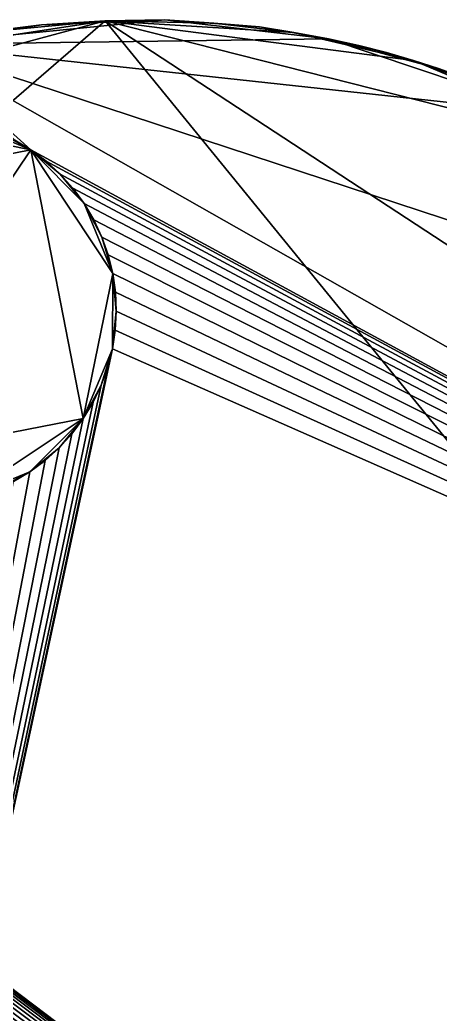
# Model space of a CAD drawing. Extents: x -90 to 90, y -51 to 49.
# Drawn here: x 20.13 to 29.15, y 27.9 to 49.22 of the extents above; entities that cross this region are included whole.
import ezdxf

# ---------------------------------------------------------------- set-up
doc = ezdxf.new("R2010")
doc.units = 0

msp = doc.modelspace()

# ---------------------------------------------------------------- linework, layer by layer
for points in [[(21.964, 49.2, 2), (11.864, 46.481, 2), (8.214, 37.324, 2)], [(21.964, 49.2, 2), (8.214, 37.324, 2), (69.427, -8.961, 2)], [(21.964, 49.2, 2), (16.529, 48.37, 2), (11.864, 46.481, 2)], [(21.964, 49.2, 2), (19.212, 48.941, 2), (16.529, 48.37, 2)], [(17.852, 48.694, 0), (20.596, 49.11, 0), (23.238, 49.218, 0)], [(17.852, 48.694, 0), (23.238, 49.218, 0), (26.754, 48.81, 0)], [(17.852, 48.694, 0), (19.212, 48.941, 0), (20.596, 49.11, 0)], [(21.964, 49.2, 2), (20.596, 49.11, 2), (19.212, 48.941, 2)], [(19.212, 48.941, 0), (19.212, 48.941, 2), (20.596, 49.11, 2)], [(19.212, 48.941, 0), (20.596, 49.11, 2), (20.596, 49.11, 0)], [(20.596, 49.11, 0), (21.964, 49.2, 0), (23.238, 49.218, 0)], [(20.596, 49.11, 0), (20.596, 49.11, 2), (21.964, 49.2, 2)], [(20.596, 49.11, 0), (21.964, 49.2, 2), (21.964, 49.2, 0)], [(24.295, 49.151, 2), (23.238, 49.218, 2), (21.964, 49.2, 2)], [(21.964, 49.2, 0), (21.964, 49.2, 2), (23.238, 49.218, 2)], [(21.964, 49.2, 0), (23.238, 49.218, 2), (23.238, 49.218, 0)], [(26.013, 48.945, 2), (24.295, 49.151, 2), (21.964, 49.2, 2)], [(28.577, 48.347, 2), (26.013, 48.945, 2), (21.964, 49.2, 2)], [(33.466, 46.285, 2), (28.577, 48.347, 2), (21.964, 49.2, 2)], [(54.503, 27.905, 2), (33.466, 46.285, 2), (21.964, 49.2, 2)], [(54.503, 27.905, 2), (21.964, 49.2, 2), (69.427, -8.961, 2)], [(23.238, 49.218, 0), (24.295, 49.151, 0), (25.271, 49.066, 0)], [(23.238, 49.218, 0), (25.271, 49.066, 0), (26.754, 48.81, 0)], [(23.238, 49.218, 0), (23.238, 49.218, 2), (24.295, 49.151, 2)], [(23.238, 49.218, 0), (24.295, 49.151, 2), (24.295, 49.151, 0)], [(26.013, 48.945, 2), (25.271, 49.066, 2), (24.295, 49.151, 2)], [(24.295, 49.151, 0), (24.295, 49.151, 2), (25.271, 49.066, 2)], [(24.295, 49.151, 0), (25.271, 49.066, 2), (25.271, 49.066, 0)], [(25.271, 49.066, 0), (26.013, 48.945, 0), (26.754, 48.81, 0)], [(25.271, 49.066, 0), (25.271, 49.066, 2), (26.013, 48.945, 2)], [(25.271, 49.066, 0), (26.013, 48.945, 2), (26.013, 48.945, 0)], [(27.407, 48.669, 2), (26.754, 48.81, 2), (26.013, 48.945, 2)], [(28.577, 48.347, 2), (27.407, 48.669, 2), (26.013, 48.945, 2)], [(26.013, 48.945, 0), (26.013, 48.945, 2), (26.754, 48.81, 2)], [(26.013, 48.945, 0), (26.754, 48.81, 2), (26.754, 48.81, 0)], [(17.852, 48.694, 0), (26.754, 48.81, 0), (31.527, 47.21, 0)], [(17.852, 48.694, 0), (31.527, 47.21, 0), (41.647, 40.879, 0)], [(17.852, 48.694, 0), (41.647, 40.879, 0), (54.503, 27.905, 0)], [(20.368, 46.431, 0), (20.019, 46.641, 0), (17.852, 48.694, 0)], [(20.368, 46.431, 0), (17.852, 48.694, 0), (54.503, 27.905, 0)], [(26.754, 48.81, 0), (27.407, 48.669, 0), (28, 48.517, 0)], [(26.754, 48.81, 0), (28, 48.517, 0), (29.137, 48.169, 0)], [(26.754, 48.81, 0), (29.137, 48.169, 0), (31.527, 47.21, 0)], [(26.754, 48.81, 0), (26.754, 48.81, 2), (27.407, 48.669, 2)], [(26.754, 48.81, 0), (27.407, 48.669, 2), (27.407, 48.669, 0)], [(28.577, 48.347, 2), (28, 48.517, 2), (27.407, 48.669, 2)], [(27.407, 48.669, 0), (27.407, 48.669, 2), (28, 48.517, 2)], [(27.407, 48.669, 0), (28, 48.517, 2), (28, 48.517, 0)], [(28, 48.517, 0), (28.577, 48.347, 0), (29.137, 48.169, 0)], [(28, 48.517, 0), (28, 48.517, 2), (28.577, 48.347, 2)], [(28, 48.517, 0), (28.577, 48.347, 2), (28.577, 48.347, 0)], [(29.685, 47.972, 2), (29.137, 48.169, 2), (28.577, 48.347, 2)], [(30.897, 47.483, 2), (29.685, 47.972, 2), (28.577, 48.347, 2)], [(33.466, 46.285, 2), (30.897, 47.483, 2), (28.577, 48.347, 2)], [(28.577, 48.347, 0), (28.577, 48.347, 2), (29.137, 48.169, 2)], [(28.577, 48.347, 0), (29.137, 48.169, 2), (29.137, 48.169, 0)], [(29.137, 48.169, 0), (29.685, 47.972, 0), (30.276, 47.74, 0)], [(29.137, 48.169, 0), (30.276, 47.74, 0), (31.527, 47.21, 0)], [(29.137, 48.169, 0), (29.137, 48.169, 2), (29.685, 47.972, 2)], [(29.137, 48.169, 0), (29.685, 47.972, 2), (29.685, 47.972, 0)], [(14.607, 45.307, 0.2), (17.255, 47.062, 0.2), (20.368, 46.431, 0.2)], [(17.255, 47.062, 0.2), (18.874, 47.056, 0.2), (20.368, 46.431, 0.2)], [(18.874, 47.056, 0.2), (19.652, 46.817, 0.2), (20.368, 46.431, 0.2)], [(19.652, 46.817, 0.2), (20.019, 46.641, 0.2), (20.368, 46.431, 0.2)], [(20.368, 46.431, 0), (20.368, 46.431, 0.2), (20.019, 46.641, 0.2)], [(20.368, 46.431, 0), (20.019, 46.641, 0.2), (20.019, 46.641, 0)], [(15.73, 39.547, 0.2), (14.607, 45.307, 0.2), (20.368, 46.431, 0.2)], [(20.368, 46.431, 0.2), (21.491, 40.67, 0.2), (15.73, 39.547, 0.2)], [(20.694, 46.187, 0), (20.368, 46.431, 0), (54.503, 27.905, 0)], [(20.368, 46.431, 0.2), (20.694, 46.187, 0.2), (20.995, 45.912, 0.2)], [(20.368, 46.431, 0.2), (20.995, 45.912, 0.2), (21.508, 45.281, 0.2)], [(20.368, 46.431, 0.2), (21.508, 45.281, 0.2), (22.122, 43.783, 0.2)], [(20.368, 46.431, 0.2), (22.122, 43.783, 0.2), (21.491, 40.67, 0.2)], [(20.694, 46.187, 0), (20.694, 46.187, 0.2), (20.368, 46.431, 0.2)], [(20.694, 46.187, 0), (20.368, 46.431, 0.2), (20.368, 46.431, 0)], [(20.995, 45.912, 0), (20.694, 46.187, 0), (54.503, 27.905, 0)], [(20.995, 45.912, 0), (20.995, 45.912, 0.2), (20.694, 46.187, 0.2)], [(20.995, 45.912, 0), (20.694, 46.187, 0.2), (20.694, 46.187, 0)], [(21.267, 45.609, 0), (20.995, 45.912, 0), (54.503, 27.905, 0)], [(21.267, 45.609, 0), (21.267, 45.609, 0.2), (20.995, 45.912, 0.2)], [(21.267, 45.609, 0), (20.995, 45.912, 0.2), (20.995, 45.912, 0)], [(20.995, 45.912, 0.2), (21.267, 45.609, 0.2), (21.508, 45.281, 0.2)], [(21.508, 45.281, 0), (21.267, 45.609, 0), (54.503, 27.905, 0)], [(21.508, 45.281, 0), (21.508, 45.281, 0.2), (21.267, 45.609, 0.2)], [(21.508, 45.281, 0), (21.267, 45.609, 0.2), (21.267, 45.609, 0)], [(21.716, 44.931, 0), (21.508, 45.281, 0), (54.503, 27.905, 0)], [(21.716, 44.931, 0), (21.716, 44.931, 0.2), (21.508, 45.281, 0.2)], [(21.716, 44.931, 0), (21.508, 45.281, 0.2), (21.508, 45.281, 0)], [(21.508, 45.281, 0.2), (21.716, 44.931, 0.2), (21.889, 44.562, 0.2)], [(21.508, 45.281, 0.2), (21.889, 44.562, 0.2), (22.122, 43.783, 0.2)], [(54.503, 27.905, 0), (21.889, 44.562, 0), (21.716, 44.931, 0)], [(21.889, 44.562, 0), (21.889, 44.562, 0.2), (21.716, 44.931, 0.2)], [(21.889, 44.562, 0), (21.716, 44.931, 0.2), (21.716, 44.931, 0)], [(54.503, 27.905, 0), (22.025, 44.178, 0), (21.889, 44.562, 0)], [(22.025, 44.178, 0), (22.025, 44.178, 0.2), (21.889, 44.562, 0.2)], [(22.025, 44.178, 0), (21.889, 44.562, 0.2), (21.889, 44.562, 0)], [(21.889, 44.562, 0.2), (22.025, 44.178, 0.2), (22.122, 43.783, 0.2)], [(54.503, 27.905, 0), (22.122, 43.783, 0), (22.025, 44.178, 0)], [(22.122, 43.783, 0), (22.122, 43.783, 0.2), (22.025, 44.178, 0.2)], [(22.122, 43.783, 0), (22.025, 44.178, 0.2), (22.025, 44.178, 0)], [(22.122, 43.783, 0.2), (22.116, 42.164, 0.2), (21.491, 40.67, 0.2)], [(22.122, 43.783, 0.2), (22.199, 42.973, 0.2), (22.116, 42.164, 0.2)], [(54.503, 27.905, 0), (22.18, 43.38, 0), (22.122, 43.783, 0)], [(22.18, 43.38, 0), (22.18, 43.38, 0.2), (22.122, 43.783, 0.2)], [(22.18, 43.38, 0), (22.122, 43.783, 0.2), (22.122, 43.783, 0)], [(22.122, 43.783, 0.2), (22.18, 43.38, 0.2), (22.199, 42.973, 0.2)], [(54.503, 27.905, 0), (22.199, 42.973, 0), (22.18, 43.38, 0)], [(22.199, 42.973, 0), (22.199, 42.973, 0.2), (22.18, 43.38, 0.2)], [(22.199, 42.973, 0), (22.18, 43.38, 0.2), (22.18, 43.38, 0)], [(22.199, 42.973, 0.2), (22.177, 42.566, 0.2), (22.116, 42.164, 0.2)], [(54.503, 27.905, 0), (22.177, 42.566, 0), (22.199, 42.973, 0)], [(22.177, 42.566, 0.2), (22.199, 42.973, 0.2), (22.199, 42.973, 0)], [(22.177, 42.566, 0.2), (22.199, 42.973, 0), (22.177, 42.566, 0)], [(54.503, 27.905, 0), (22.116, 42.164, 0), (22.177, 42.566, 0)], [(22.116, 42.164, 0.2), (22.177, 42.566, 0.2), (22.177, 42.566, 0)], [(22.116, 42.164, 0.2), (22.177, 42.566, 0), (22.116, 42.164, 0)], [(12.822, -0.992, 0), (22.016, 41.769, 0), (22.116, 42.164, 0)], [(54.503, 27.905, 0), (12.822, -0.992, 0), (22.116, 42.164, 0)], [(22.116, 42.164, 0.2), (21.877, 41.386, 0.2), (21.491, 40.67, 0.2)], [(22.116, 42.164, 0.2), (22.016, 41.769, 0.2), (21.877, 41.386, 0.2)], [(22.016, 41.769, 0.2), (22.116, 42.164, 0.2), (22.116, 42.164, 0)], [(22.016, 41.769, 0.2), (22.116, 42.164, 0), (22.016, 41.769, 0)], [(12.822, -0.992, 0), (21.877, 41.386, 0), (22.016, 41.769, 0)], [(21.877, 41.386, 0.2), (22.016, 41.769, 0.2), (22.016, 41.769, 0)], [(21.877, 41.386, 0.2), (22.016, 41.769, 0), (21.877, 41.386, 0)], [(12.822, -0.992, 0), (21.702, 41.019, 0), (21.877, 41.386, 0)], [(21.877, 41.386, 0.2), (21.702, 41.019, 0.2), (21.491, 40.67, 0.2)], [(21.702, 41.019, 0.2), (21.877, 41.386, 0.2), (21.877, 41.386, 0)], [(21.702, 41.019, 0.2), (21.877, 41.386, 0), (21.702, 41.019, 0)], [(12.822, -0.992, 0), (21.491, 40.67, 0), (21.702, 41.019, 0)], [(21.491, 40.67, 0.2), (21.702, 41.019, 0.2), (21.702, 41.019, 0)], [(21.491, 40.67, 0.2), (21.702, 41.019, 0), (21.491, 40.67, 0)], [(12.822, -0.992, 0), (21.247, 40.344, 0), (21.491, 40.67, 0)], [(21.491, 40.67, 0.2), (18.843, 38.915, 0.2), (15.73, 39.547, 0.2)], [(21.491, 40.67, 0.2), (20.342, 39.529, 0.2), (18.843, 38.915, 0.2)], [(21.491, 40.67, 0.2), (20.972, 40.043, 0.2), (20.342, 39.529, 0.2)], [(21.491, 40.67, 0.2), (21.247, 40.344, 0.2), (20.972, 40.043, 0.2)], [(21.247, 40.344, 0.2), (21.491, 40.67, 0.2), (21.491, 40.67, 0)], [(21.247, 40.344, 0.2), (21.491, 40.67, 0), (21.247, 40.344, 0)], [(12.822, -0.992, 0), (20.972, 40.043, 0), (21.247, 40.344, 0)], [(20.972, 40.043, 0.2), (21.247, 40.344, 0.2), (21.247, 40.344, 0)], [(20.972, 40.043, 0.2), (21.247, 40.344, 0), (20.972, 40.043, 0)], [(12.822, -0.992, 0), (20.67, 39.771, 0), (20.972, 40.043, 0)], [(20.972, 40.043, 0.2), (20.67, 39.771, 0.2), (20.342, 39.529, 0.2)], [(20.67, 39.771, 0.2), (20.972, 40.043, 0.2), (20.972, 40.043, 0)], [(20.67, 39.771, 0.2), (20.972, 40.043, 0), (20.67, 39.771, 0)], [(12.822, -0.992, 0), (20.342, 39.529, 0), (20.67, 39.771, 0)], [(20.342, 39.529, 0.2), (20.67, 39.771, 0.2), (20.67, 39.771, 0)], [(20.342, 39.529, 0.2), (20.67, 39.771, 0), (20.342, 39.529, 0)], [(12.822, -0.992, 0), (19.991, 39.321, 0), (20.342, 39.529, 0)], [(20.342, 39.529, 0.2), (19.623, 39.149, 0.2), (18.843, 38.915, 0.2)], [(20.342, 39.529, 0.2), (19.991, 39.321, 0.2), (19.623, 39.149, 0.2)], [(19.991, 39.321, 0.2), (20.342, 39.529, 0.2), (20.342, 39.529, 0)], [(19.991, 39.321, 0.2), (20.342, 39.529, 0), (19.991, 39.321, 0)], [(8.214, 37.324, 2), (8.324, 37.223, 2), (69.427, -8.961, 2)], [(8.324, 37.223, 2), (8.425, 37.112, 2), (69.427, -8.961, 2)], [(8.425, 37.112, 2), (8.514, 36.991, 2), (69.427, -8.961, 2)], [(8.514, 36.991, 2), (8.591, 36.862, 2), (69.427, -8.961, 2)], [(8.591, 36.862, 2), (8.654, 36.726, 2), (69.427, -8.961, 2)], [(8.654, 36.726, 2), (8.704, 36.584, 2), (69.427, -8.961, 2)], [(8.704, 36.584, 2), (8.74, 36.438, 2), (69.427, -8.961, 2)], [(8.74, 36.438, 2), (8.762, 36.29, 2), (69.306, -8.871, 2)], [(8.74, 36.438, 2), (69.306, -8.871, 2), (69.427, -8.961, 2)], [(8.762, 36.29, 2), (8.768, 36.14, 2), (69.306, -8.871, 2)], [(8.768, 36.14, 2), (8.761, 35.99, 2), (69.306, -8.871, 2)], [(8.738, 35.841, 2), (8.701, 35.696, 2), (69.306, -8.871, 2)], [(8.761, 35.99, 2), (8.738, 35.841, 2), (69.306, -8.871, 2)], [(8.701, 35.696, 2), (8.65, 35.555, 2), (69.306, -8.871, 2)], [(8.585, 35.419, 2), (8.507, 35.291, 2), (69.306, -8.871, 2)], [(8.65, 35.555, 2), (8.585, 35.419, 2), (69.306, -8.871, 2)], [(8.507, 35.291, 2), (8.418, 35.17, 2), (69.306, -8.871, 2)], [(8.316, 35.059, 2), (8.205, 34.959, 2), (69.178, -8.793, 2)], [(8.418, 35.17, 2), (8.316, 35.059, 2), (69.247, -8.835, 2)], [(8.316, 35.059, 2), (69.178, -8.793, 2), (69.247, -8.835, 2)], [(8.418, 35.17, 2), (69.247, -8.835, 2), (69.306, -8.871, 2)], [(8.205, 34.959, 2), (2.705, 26.198, 2), (69.178, -8.793, 2)], [(58.799, 30.827, 0), (7.263, -8.752, 0), (6.935, -8.993, 0)], [(56.362, 29.338, 0), (58.799, 30.827, 0), (6.935, -8.993, 0)], [(58.799, 30.827, 0), (59.5, 29.047, 0), (7.263, -8.752, 0)], [(54.503, 27.905, 0), (56.362, 29.338, 0), (6.935, -8.993, 0)], [(59.5, 29.047, 0), (59.246, 28.86, 0), (7.263, -8.752, 0)], [(59.246, 28.86, 0), (59.012, 28.649, 0), (7.263, -8.752, 0)], [(59.012, 28.649, 0), (58.799, 28.417, 0), (7.263, -8.752, 0)], [(58.799, 28.417, 0), (58.61, 28.164, 0), (7.263, -8.752, 0)], [(58.61, 28.164, 0), (58.447, 27.894, 0), (7.263, -8.752, 0)], [(54.503, 27.905, 0), (6.935, -8.993, 0), (9.795, -5.614, 0)], [(54.503, 27.905, 0), (9.795, -5.614, 0), (12.822, -0.992, 0)]]:
    msp.add_3dface(points)

doc.saveas('drawing.dxf')
